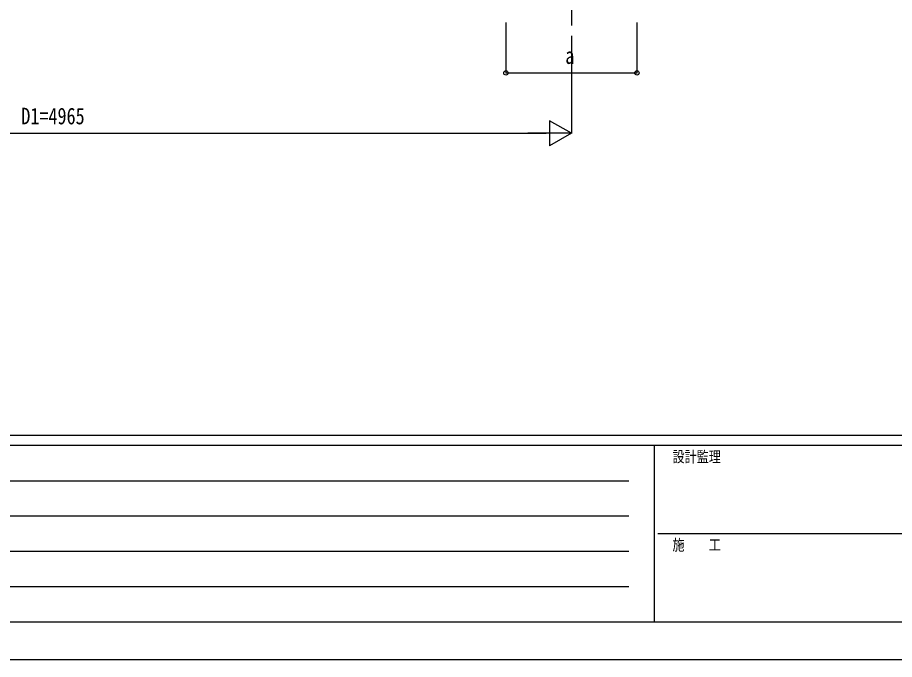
# Model space of a CAD drawing. Units: millimetres, scale not verified. Extents: x -10512 to 10512, y -7425 to 7425.
# Drawn here: x -6420 to -2070, y -7425 to -4238 of the extents above; entities that cross this region are included whole.
import ezdxf
from ezdxf.enums import TextEntityAlignment as Align

# ---------------------------------------------------------------- set-up
doc = ezdxf.new("R2010")
doc.units = ezdxf.units.MM
doc.header["$LTSCALE"] = 40
for name, color, linetype in [('0-4_YKK_12', 2, 'Continuous'), ('0-7_YKK_D', 6, 'Continuous'), ('0-8_YKK_ZWAK', 7, 'Continuous')]:
    doc.layers.add(name, color=color, linetype=linetype)
doc.styles.add('ＭＳ ゴシック', font='')
doc.styles.get('ＭＳ ゴシック').set_extended_font_data('MS Gothic')

msp = doc.modelspace()

# ---------------------------------------------------------------- linework, layer by layer
at = {"layer": '0-4_YKK_12'}
msp.add_line((-3672.45, -3856.57), (-3672.45, -4277.65), dxfattribs=at)
at = {"layer": '0-7_YKK_D'}
for p, q in [((-3997.45, -4262.5), (-3997.45, -4513.52)), ((-3347.45, -4262.5), (-3347.45, -4513.52)), ((-3672.45, -4327.65), (-3672.45, -4813.52)), ((-3997.45, -4512.52), (-3347.45, -4512.52)), ((-3672.45, -4812.52), (-3780.7, -4750.02)), ((-3780.7, -4750.02), (-3780.7, -4875.02)), ((-8512.45, -4812.52), (-3797.45, -4812.52)), ((-3672.45, -4812.52), (-3888.96, -4812.52)), ((-3672.45, -4812.52), (-3780.7, -4875.02))]:
    msp.add_line(p, q, dxfattribs=at)
for centre in [(-3997.45, -4512.52), (-3347.45, -4512.52)]:
    msp.add_circle(centre, 10.62, dxfattribs=at)
at = {"layer": '0-8_YKK_ZWAK'}
for p, q in [((9737.55, -6312.5), (-9762.45, -6312.5)), ((-3262.45, -6362.5), (-9762.45, -6362.5)), ((-3262.45, -6362.5), (-3262.45, -7237.5)), ((-12.45, -6362.5), (-3262.45, -6362.5)), ((-9656.2, -6537.5), (-3387.45, -6537.5)), ((-9656.2, -6712.5), (-3387.45, -6712.5)), ((-3243.7, -6800), (-12.45, -6800)), ((-9656.2, -6887.5), (-3387.45, -6887.5)), ((-9656.2, -7062.5), (-3387.45, -7062.5)), ((-9762.45, -7237.5), (-3262.45, -7237.5)), ((-3262.45, -7237.5), (-12.45, -7237.5))]:
    msp.add_line(p, q, dxfattribs=at)
msp.add_lwpolyline([(-10512.5, -7425), (10512.5, -7425), (10512.5, 7425), (-10512.5, 7425)], close=True, dxfattribs=at)

# ---------------------------------------------------------------- texts
at = {"layer": '0-7_YKK_D', "style": 'ＭＳ ゴシック', "width": 0.8}
for s, p in [('a', (-3702.45, -4492.52)), ('D1=4965', (-6400.95, -4792.52))]:
    msp.add_text(s, height=82.48, dxfattribs=at).set_placement(p, align=Align.BOTTOM_LEFT)
at = {"layer": '0-8_YKK_ZWAK', "style": 'ＭＳ ゴシック', "width": 0.8}
for s, p in [('設計監理', (-3170.78, -6462.5)), ('施\u3000\u3000工', (-3170.78, -6900))]:
    msp.add_text(s, height=54.99, dxfattribs=at).set_placement(p, align=Align.BOTTOM_LEFT)

doc.saveas('drawing.dxf')
